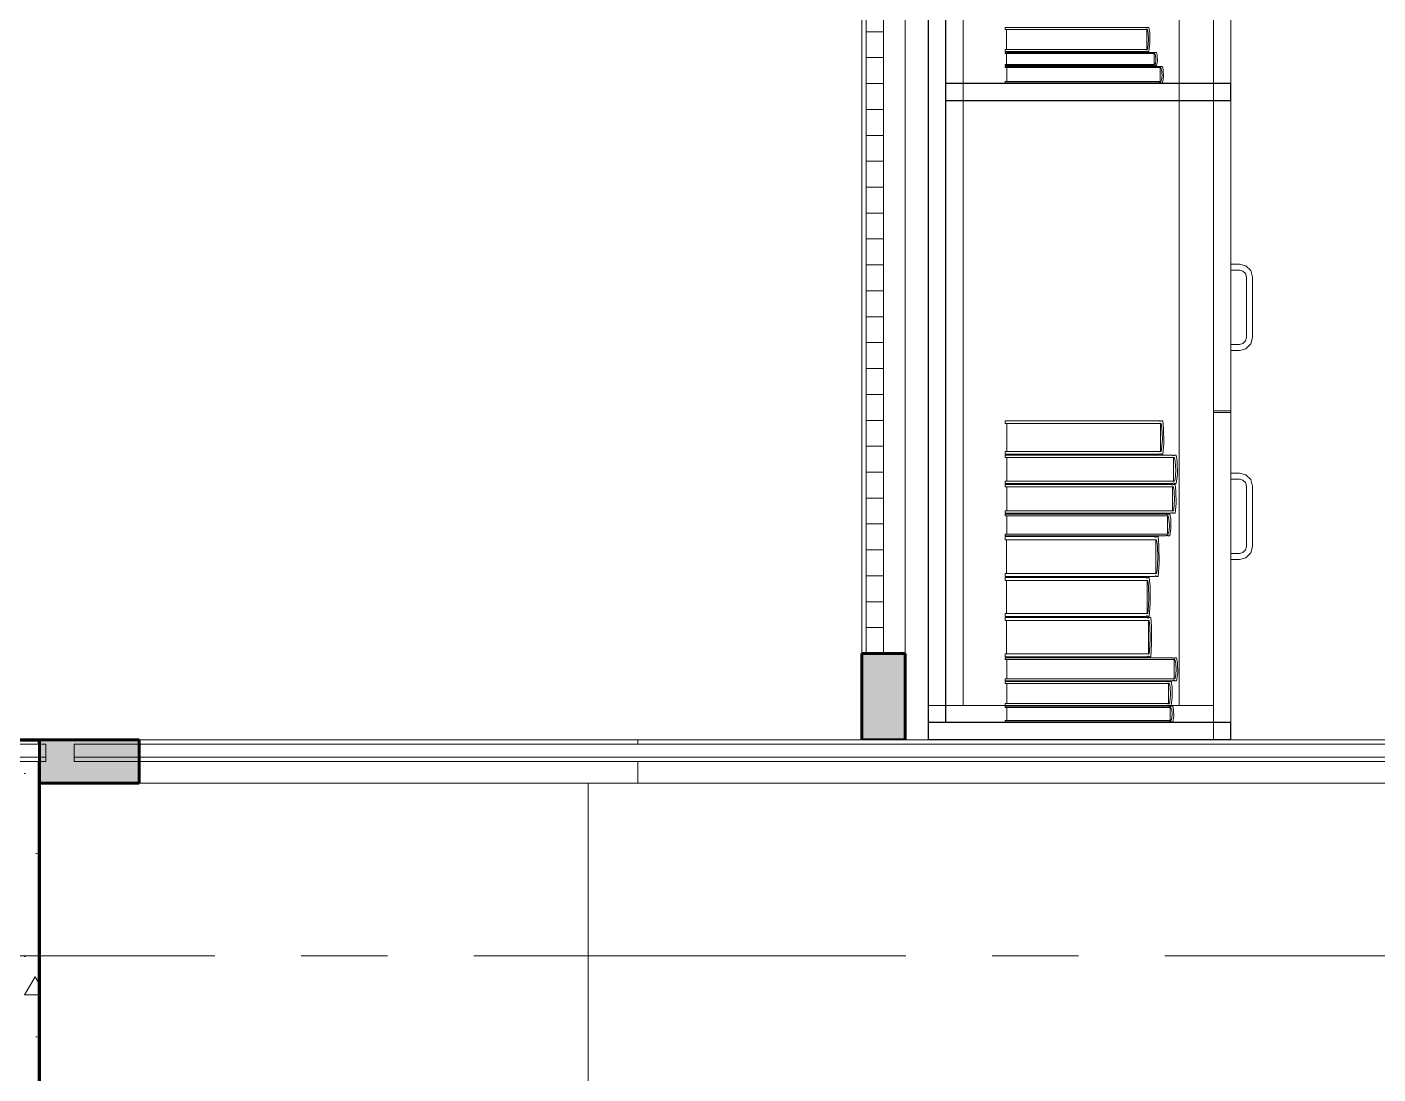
# Model space of a CAD drawing. Header units: inches. Extents: x -38 to 5698, y -33 to 92.
# Drawn here: x 302.028 to 303.592, y 7.313 to 8.525 of the extents above; entities that cross this region are included whole.
import ezdxf

# ---------------------------------------------------------------- set-up
doc = ezdxf.new("R2010")
doc.units = ezdxf.units.IN
doc.header["$MEASUREMENT"] = 0
doc.set_wipeout_variables(frame=1)
for name, pattern in [('Hidden Line', [0.195611, 0.141111, -0.0545]), ('Punto & Raya', [0.65, 0.5, -0.075, 0, -0.075]), ('Wipeout_Contour', [1, 0, -1])]:
    doc.linetypes.add(name, pattern=pattern)
for name, color, linetype in [('02 _ ARQ _ ALB _ Ejes Generales', 7, 'Continuous'), ('02 _ ARQ _ ZON _ Espacio.3D', 7, 'Continuous'), ('08 _ STR _ EXT _ 08 Placas Inclinadas', 7, 'Continuous'), ('08 _ STR _ EXT _ 09 Vigas', 7, 'Continuous'), ('Acabado - Muros', 7, 'Continuous'), ('Interior - Mobiliario', 7, 'Continuous'), ('Notas - Etiquetas', 251, 'Continuous')]:
    doc.layers.add(name, color=color, linetype=linetype)
doc.dimstyles.new('Estilo_Generado__8', dxfattribs={"dimtxt": 0.18, "dimasz": 0.0912, "dimexe": 0.18, "dimexo": 0.0625, "dimgap": 0, "dimtad": 0, "dimtih": 1, "dimtoh": 1, "dimdec": 4, "dimzin": 0, "dimdsep": 46, "dimcen": 0.09, "dimadec": 0, "dimazin": 0, "dimtfac": 1, "dimtdec": 4, "dimtmove": 0, "dimatfit": 3, "dimldrblk": 'ARROWHEAD_5', "dimfxl": 1, "dimtolj": 1, "dimtzin": 0, "dimarcsym": 0})
pattern_1 = [(0, (277.500038, 6e-09), (0, 0.03), [])]

# ---------------------------------------------------------------- blocks, each defined once
blk = doc.blocks.new('ARROWHEAD_5')
at = {"linetype": 'Continuous', "lineweight": 0}
blk.add_hatch(color=0, dxfattribs=at).paths.add_polyline_path([(-1, 0.2679), (0, 0), (-1, -0.2679)])
at = {"color": 0, "linetype": 'Continuous', "lineweight": 0}
blk.add_line((0, 0), (-1, 0), dxfattribs=at)

msp = doc.modelspace()

# ---------------------------------------------------------------- linework, layer by layer
at = {"layer": '02 _ ARQ _ ZON _ Espacio.3D', "color": 254, "linetype": 'Continuous', "lineweight": 0, "flags": 128}
msp.add_lwpolyline([(285.82, 11.584, 1.006545), (290.9535, 6.4505), (297.3949, 6.4505), (297.3958, 7.7), (297.6258, 7.7), (297.6258, 6.4505), (302.4195, 6.4505), (302.4195, 7.7), (302.995, 7.7), (302.995, 17.35), (301.67, 17.35), (301.67, 16.9001), (301.07, 16.9), (301.07, 16.2999), (300.57, 16.2998), (300.57, 17.35), (297.52, 17.35), (297.52, 26.5963), (285.82, 26.5963), (285.82, 22.7663), (287.07, 22.7663), (287.07, 22.4977), (285.82, 22.4977)], format="xyb", close=True, dxfattribs=at)
msp.add_lwpolyline([(308.07, 16.5), (307.57, 16.5), (307.57, 17.35), (303.045, 17.35), (303.044, 7.7), (306.9526, 7.7), (306.9514, 7.3505), (307.57, 7.3505), (307.57, 8.1), (308.07, 8.1)], dxfattribs=at)
msp.add_lwpolyline([(302.6776, 6.2005), (306.75, 6.2005), (306.75, 7.65), (302.6776, 7.65)], close=True, dxfattribs=at)
at = {"layer": 'Acabado - Muros', "color": 7, "linetype": 'Continuous', "lineweight": 60}
msp.add_line((303.0447, 7.7), (302.9947, 7.7), dxfattribs=at)
at = {"layer": 'Interior - Mobiliario', "color": 175, "linetype": 'Continuous', "lineweight": 13}
for p, q in [((303.0918, 7.72), (303.0918, 9.18)), ((303.4018, 9.18), (303.4018, 7.72)), ((303.1605, 8.5227), (303.1605, 8.525)), ((303.1605, 8.525), (303.3233, 8.525)), ((303.3233, 8.525), (303.3234, 8.5248)), ((303.3234, 8.5248), (303.3236, 8.5246)), ((303.3236, 8.5246), (303.3239, 8.5245)), ((303.3239, 8.5245), (303.3241, 8.5245)), ((303.3241, 8.5245), (303.3244, 8.5245)), ((303.3244, 8.5245), (303.3246, 8.5246)), ((303.3246, 8.5246), (303.3248, 8.5247)), ((303.3248, 8.5247), (303.325, 8.5248)), ((303.325, 8.5248), (303.3251, 8.525)), ((303.3251, 8.525), (303.3269, 8.525)), ((303.3269, 8.525), (303.3279, 8.5188)), ((303.3253, 8.5227), (303.1605, 8.5227)), ((303.1621, 8.4993), (303.1621, 8.5227)), ((303.3244, 8.5227), (303.3244, 8.4993)), ((303.326, 8.5185), (303.3253, 8.5227)), ((303.3258, 8.5014), (303.3265, 8.51)), ((303.3265, 8.51), (303.326, 8.5185)), ((303.3279, 8.5188), (303.3281, 8.5064)), ((303.1605, 8.4971), (303.1605, 8.4993)), ((303.1605, 8.4993), (303.3253, 8.4993)), ((303.3233, 8.4971), (303.1605, 8.4971)), ((303.1605, 8.4949), (303.1605, 8.4961)), ((303.1605, 8.4961), (303.3318, 8.4961)), ((303.3339, 8.4949), (303.1605, 8.4949)), ((303.1622, 8.4822), (303.1622, 8.4949)), ((303.3234, 8.4972), (303.3233, 8.4971)), ((303.3236, 8.4974), (303.3234, 8.4972)), ((303.3238, 8.4975), (303.3236, 8.4974)), ((303.3241, 8.4975), (303.3238, 8.4975)), ((303.3243, 8.4975), (303.3241, 8.4975)), ((303.3245, 8.4975), (303.3243, 8.4975)), ((303.3248, 8.4974), (303.3245, 8.4975)), ((303.325, 8.4972), (303.3248, 8.4974)), ((303.3251, 8.4971), (303.325, 8.4972)), ((303.3269, 8.4971), (303.3251, 8.4971)), ((303.3253, 8.4993), (303.3258, 8.5014)), ((303.3281, 8.5064), (303.3269, 8.4971)), ((303.3318, 8.4961), (303.3319, 8.496)), ((303.3319, 8.496), (303.3322, 8.4959)), ((303.3322, 8.4959), (303.3324, 8.4958)), ((303.3324, 8.4958), (303.3327, 8.4958)), ((303.3327, 8.4958), (303.3329, 8.4958)), ((303.3329, 8.4958), (303.3332, 8.4959)), ((303.333, 8.4949), (303.333, 8.4822)), ((303.3332, 8.4959), (303.3334, 8.4959)), ((303.3334, 8.4959), (303.3336, 8.496)), ((303.3336, 8.496), (303.3337, 8.4961)), ((303.3337, 8.4961), (303.3356, 8.4961)), ((303.3347, 8.4926), (303.3339, 8.4949)), ((303.3356, 8.4961), (303.3366, 8.4928)), ((303.1605, 8.4809), (303.1605, 8.4822)), ((303.1605, 8.4822), (303.3339, 8.4822)), ((303.3318, 8.4809), (303.1605, 8.4809)), ((303.1605, 8.4784), (303.1605, 8.4799)), ((303.1605, 8.4799), (303.3386, 8.4799)), ((303.3408, 8.4784), (303.1605, 8.4784)), ((303.3319, 8.481), (303.3318, 8.4809)), ((303.3321, 8.4811), (303.3319, 8.481)), ((303.3323, 8.4812), (303.3321, 8.4811)), ((303.3326, 8.4812), (303.3323, 8.4812)), ((303.3329, 8.4812), (303.3326, 8.4812)), ((303.3331, 8.4812), (303.3329, 8.4812)), ((303.3334, 8.4811), (303.3331, 8.4812)), ((303.3336, 8.481), (303.3334, 8.4811)), ((303.3337, 8.4809), (303.3336, 8.481)), ((303.3356, 8.4809), (303.3337, 8.4809)), ((303.3339, 8.4822), (303.3344, 8.4833)), ((303.3344, 8.4833), (303.3351, 8.4879)), ((303.3351, 8.4879), (303.3347, 8.4926)), ((303.3368, 8.486), (303.3356, 8.4809)), ((303.3366, 8.4928), (303.3368, 8.486)), ((303.3386, 8.4799), (303.3388, 8.4798)), ((303.3388, 8.4798), (303.339, 8.4797)), ((303.339, 8.4797), (303.3393, 8.4797)), ((303.3393, 8.4797), (303.3396, 8.4796)), ((303.3396, 8.4796), (303.3398, 8.4796)), ((303.3398, 8.4796), (303.3401, 8.4797)), ((303.3401, 8.4797), (303.3403, 8.4798)), ((303.3403, 8.4798), (303.3406, 8.4799)), ((303.3406, 8.4799), (303.3407, 8.4799)), ((303.3407, 8.4799), (303.3426, 8.4799)), ((303.3417, 8.4756), (303.3408, 8.4784)), ((303.3426, 8.4799), (303.3436, 8.4758)), ((303.3421, 8.4698), (303.3417, 8.4756)), ((303.4318, 8.251), (303.4218, 8.251)), ((303.4218, 8.251), (303.4218, 8.244)), ((303.4218, 8.244), (303.4318, 8.244)), ((303.4393, 8.249), (303.4318, 8.251)), ((303.4318, 8.244), (303.4358, 8.2429)), ((303.4358, 8.2429), (303.4387, 8.24)), ((303.4448, 8.2435), (303.4393, 8.249)), ((303.4468, 8.236), (303.4448, 8.2435)), ((303.4387, 8.24), (303.4398, 8.236)), ((303.4398, 8.236), (303.4398, 8.166)), ((303.4468, 8.166), (303.4468, 8.236)), ((303.4398, 8.166), (303.4387, 8.162)), ((303.4448, 8.1585), (303.4468, 8.166)), ((303.4318, 8.158), (303.4218, 8.158)), ((303.4218, 8.158), (303.4218, 8.151)), ((303.4218, 8.151), (303.4318, 8.151)), ((303.4358, 8.1591), (303.4318, 8.158)), ((303.4318, 8.151), (303.4393, 8.153)), ((303.4387, 8.162), (303.4358, 8.1591)), ((303.4393, 8.153), (303.4448, 8.1585)), ((303.4218, 8.081), (303.4018, 8.081)), ((303.4218, 8.079), (303.4018, 8.079)), ((303.1605, 8.0665), (303.1605, 8.0696)), ((303.1605, 8.0696), (303.339, 8.0696)), ((303.3412, 8.0665), (303.1605, 8.0665)), ((303.1623, 8.0339), (303.1623, 8.0665)), ((303.339, 8.0696), (303.3391, 8.0694)), ((303.3391, 8.0694), (303.3394, 8.0692)), ((303.3394, 8.0692), (303.3396, 8.069)), ((303.3396, 8.069), (303.3399, 8.069)), ((303.3399, 8.069), (303.3402, 8.069)), ((303.3402, 8.069), (303.3404, 8.0691)), ((303.3403, 8.0665), (303.3403, 8.0339)), ((303.3404, 8.0691), (303.3407, 8.0692)), ((303.3407, 8.0692), (303.3409, 8.0695)), ((303.3409, 8.0695), (303.341, 8.0696)), ((303.341, 8.0696), (303.343, 8.0696)), ((303.342, 8.0607), (303.3412, 8.0665)), ((303.3425, 8.0487), (303.342, 8.0607)), ((303.343, 8.0696), (303.344, 8.0611)), ((303.344, 8.0611), (303.3442, 8.0437)), ((303.3417, 8.0368), (303.3425, 8.0487)), ((303.3442, 8.0437), (303.343, 8.0308)), ((303.1605, 8.0308), (303.1605, 8.0339)), ((303.1605, 8.0339), (303.3412, 8.0339)), ((303.339, 8.0308), (303.1605, 8.0308)), ((303.1605, 8.0271), (303.1605, 8.0298)), ((303.1605, 8.0298), (303.3542, 8.0298)), ((303.3566, 8.0271), (303.1605, 8.0271)), ((303.1624, 7.9995), (303.1624, 8.0271)), ((303.3391, 8.0309), (303.339, 8.0308)), ((303.3393, 8.0311), (303.3391, 8.0309)), ((303.3396, 8.0313), (303.3393, 8.0311)), ((303.3398, 8.0314), (303.3396, 8.0313)), ((303.3401, 8.0314), (303.3398, 8.0314)), ((303.3404, 8.0313), (303.3401, 8.0314)), ((303.3406, 8.0312), (303.3404, 8.0313)), ((303.3409, 8.031), (303.3406, 8.0312)), ((303.341, 8.0308), (303.3409, 8.031)), ((303.343, 8.0308), (303.341, 8.0308)), ((303.3412, 8.0339), (303.3417, 8.0368)), ((303.3542, 8.0298), (303.3544, 8.0296)), ((303.3544, 8.0296), (303.3546, 8.0294)), ((303.3546, 8.0294), (303.3549, 8.0293)), ((303.3549, 8.0293), (303.3552, 8.0292)), ((303.3552, 8.0292), (303.3555, 8.0292)), ((303.3555, 8.0292), (303.3558, 8.0293)), ((303.3556, 8.0271), (303.3556, 7.9995)), ((303.3558, 8.0293), (303.3561, 8.0294)), ((303.3561, 8.0294), (303.3563, 8.0296)), ((303.3563, 8.0296), (303.3564, 8.0298)), ((303.3564, 8.0298), (303.3586, 8.0298)), ((303.3575, 8.0222), (303.3566, 8.0271)), ((303.3586, 8.0298), (303.3597, 8.0225)), ((303.3572, 8.002), (303.358, 8.0121)), ((303.358, 8.0121), (303.3575, 8.0222)), ((303.3597, 8.0225), (303.3599, 8.0078)), ((303.4218, 8.009), (303.4318, 8.009)), ((303.4218, 8.002), (303.4218, 8.009)), ((303.4318, 8.009), (303.4393, 8.007)), ((303.1605, 7.9969), (303.1605, 7.9995)), ((303.1605, 7.9995), (303.3566, 7.9995)), ((303.3542, 7.9969), (303.1605, 7.9969)), ((303.1605, 7.9932), (303.1605, 7.9959)), ((303.1605, 7.9959), (303.3529, 7.9959)), ((303.3553, 7.9932), (303.1605, 7.9932)), ((303.1624, 7.9652), (303.1624, 7.9932)), ((303.3529, 7.9959), (303.3531, 7.9957)), ((303.3531, 7.9957), (303.3534, 7.9955)), ((303.3534, 7.9955), (303.3536, 7.9954)), ((303.3536, 7.9954), (303.3539, 7.9953)), ((303.3539, 7.9953), (303.3542, 7.9953)), ((303.3543, 7.997), (303.3542, 7.9969)), ((303.3542, 7.9953), (303.3545, 7.9954)), ((303.3546, 7.9972), (303.3543, 7.997)), ((303.3543, 7.9932), (303.3543, 7.9652)), ((303.3545, 7.9954), (303.3548, 7.9956)), ((303.3549, 7.9973), (303.3546, 7.9972)), ((303.3548, 7.9956), (303.355, 7.9958)), ((303.3551, 7.9974), (303.3549, 7.9973)), ((303.355, 7.9958), (303.3551, 7.9959)), ((303.3554, 7.9974), (303.3551, 7.9974)), ((303.3551, 7.9959), (303.3573, 7.9959)), ((303.3562, 7.9882), (303.3553, 7.9932)), ((303.3557, 7.9974), (303.3554, 7.9974)), ((303.356, 7.9972), (303.3557, 7.9974)), ((303.3563, 7.9971), (303.356, 7.9972)), ((303.3564, 7.9969), (303.3563, 7.9971)), ((303.3586, 7.9969), (303.3564, 7.9969)), ((303.3566, 7.9995), (303.3572, 8.002)), ((303.3573, 7.9959), (303.3583, 7.9886)), ((303.3599, 8.0078), (303.3586, 7.9969)), ((303.4318, 8.002), (303.4218, 8.002)), ((303.4358, 8.0009), (303.4318, 8.002)), ((303.4387, 7.998), (303.4358, 8.0009)), ((303.4398, 7.994), (303.4387, 7.998)), ((303.4393, 8.007), (303.4448, 8.0015)), ((303.4398, 7.924), (303.4398, 7.994)), ((303.4448, 8.0015), (303.4468, 7.994)), ((303.4468, 7.994), (303.4468, 7.924)), ((303.3559, 7.9677), (303.3567, 7.9779)), ((303.3567, 7.9779), (303.3562, 7.9882)), ((303.3583, 7.9886), (303.3586, 7.9736)), ((303.1605, 7.9625), (303.1605, 7.9652)), ((303.1605, 7.9652), (303.3553, 7.9652)), ((303.3529, 7.9625), (303.1605, 7.9625)), ((303.1605, 7.9595), (303.1605, 7.9615)), ((303.1605, 7.9615), (303.347, 7.9615)), ((303.347, 7.9615), (303.3472, 7.9614)), ((303.3472, 7.9614), (303.3474, 7.9612)), ((303.3474, 7.9612), (303.3477, 7.9611)), ((303.3477, 7.9611), (303.348, 7.9611)), ((303.3483, 7.9611), (303.3485, 7.9611)), ((303.3485, 7.9611), (303.3488, 7.9612)), ((303.3488, 7.9612), (303.349, 7.9614)), ((303.349, 7.9614), (303.3491, 7.9615)), ((303.3491, 7.9615), (303.3512, 7.9615)), ((303.3512, 7.9615), (303.3523, 7.956)), ((303.3531, 7.9626), (303.3529, 7.9625)), ((303.3533, 7.9628), (303.3531, 7.9626)), ((303.3536, 7.963), (303.3533, 7.9628)), ((303.3539, 7.963), (303.3536, 7.963)), ((303.3541, 7.963), (303.3539, 7.963)), ((303.3544, 7.963), (303.3541, 7.963)), ((303.3547, 7.9629), (303.3544, 7.963)), ((303.355, 7.9627), (303.3547, 7.9629)), ((303.3551, 7.9625), (303.355, 7.9627)), ((303.3573, 7.9625), (303.3551, 7.9625)), ((303.3553, 7.9652), (303.3559, 7.9677)), ((303.3586, 7.9736), (303.3573, 7.9625)), ((303.3493, 7.9595), (303.1605, 7.9595)), ((303.1624, 7.9384), (303.1624, 7.9595)), ((303.348, 7.9611), (303.3483, 7.9611)), ((303.3484, 7.9595), (303.3484, 7.9384)), ((303.3502, 7.9557), (303.3493, 7.9595)), ((303.3499, 7.9403), (303.3507, 7.948)), ((303.3507, 7.948), (303.3502, 7.9557)), ((303.3523, 7.956), (303.3525, 7.9448)), ((303.1605, 7.9364), (303.1605, 7.9384)), ((303.1605, 7.9384), (303.3493, 7.9384)), ((303.347, 7.9364), (303.1605, 7.9364)), ((303.1605, 7.9317), (303.1605, 7.9354)), ((303.1605, 7.9354), (303.3338, 7.9354)), ((303.3359, 7.9317), (303.1605, 7.9317)), ((303.1622, 7.8928), (303.1622, 7.9317)), ((303.3338, 7.9354), (303.3339, 7.9352)), ((303.3339, 7.9352), (303.3341, 7.9349)), ((303.3341, 7.9349), (303.3344, 7.9347)), ((303.3344, 7.9347), (303.3346, 7.9347)), ((303.3346, 7.9347), (303.3349, 7.9347)), ((303.3349, 7.9347), (303.3352, 7.9348)), ((303.335, 7.9317), (303.335, 7.8928)), ((303.3352, 7.9348), (303.3354, 7.935)), ((303.3354, 7.935), (303.3356, 7.9352)), ((303.3356, 7.9352), (303.3357, 7.9354)), ((303.3357, 7.9354), (303.3377, 7.9354)), ((303.3367, 7.9248), (303.3359, 7.9317)), ((303.3377, 7.9354), (303.3386, 7.9253)), ((303.3471, 7.9365), (303.347, 7.9364)), ((303.3474, 7.9367), (303.3471, 7.9365)), ((303.3476, 7.9368), (303.3474, 7.9367)), ((303.3479, 7.9368), (303.3476, 7.9368)), ((303.3482, 7.9368), (303.3479, 7.9368)), ((303.3485, 7.9368), (303.3482, 7.9368)), ((303.3487, 7.9367), (303.3485, 7.9368)), ((303.349, 7.9366), (303.3487, 7.9367)), ((303.3491, 7.9364), (303.349, 7.9366)), ((303.3512, 7.9364), (303.3491, 7.9364)), ((303.3493, 7.9384), (303.3499, 7.9403)), ((303.3525, 7.9448), (303.3512, 7.9364)), ((303.3371, 7.9105), (303.3367, 7.9248)), ((303.3386, 7.9253), (303.3388, 7.9046)), ((303.4218, 7.916), (303.4318, 7.916)), ((303.4218, 7.909), (303.4218, 7.916)), ((303.4318, 7.916), (303.4358, 7.9171)), ((303.4358, 7.9171), (303.4387, 7.92)), ((303.4387, 7.92), (303.4398, 7.924)), ((303.4448, 7.9165), (303.4393, 7.911)), ((303.4468, 7.924), (303.4448, 7.9165)), ((303.3364, 7.8963), (303.3371, 7.9105)), ((303.3388, 7.9046), (303.3377, 7.8891)), ((303.4318, 7.909), (303.4218, 7.909)), ((303.4393, 7.911), (303.4318, 7.909)), ((303.1605, 7.8891), (303.1605, 7.8928)), ((303.1605, 7.8928), (303.3359, 7.8928)), ((303.3338, 7.8891), (303.1605, 7.8891)), ((303.1605, 7.8845), (303.1605, 7.8881)), ((303.1605, 7.8881), (303.3237, 7.8881)), ((303.3257, 7.8845), (303.1605, 7.8845)), ((303.1621, 7.8465), (303.1621, 7.8845)), ((303.3237, 7.8881), (303.3239, 7.8879)), ((303.3239, 7.8879), (303.3241, 7.8876)), ((303.3241, 7.8876), (303.3243, 7.8874)), ((303.3243, 7.8874), (303.3245, 7.8874)), ((303.3245, 7.8874), (303.3248, 7.8874)), ((303.3248, 7.8874), (303.325, 7.8875)), ((303.3249, 7.8845), (303.3249, 7.8465)), ((303.325, 7.8875), (303.3253, 7.8877)), ((303.3253, 7.8877), (303.3255, 7.8879)), ((303.3255, 7.8879), (303.3256, 7.8881)), ((303.3256, 7.8881), (303.3274, 7.8881)), ((303.3265, 7.8777), (303.3257, 7.8845)), ((303.3274, 7.8881), (303.3283, 7.8782)), ((303.3339, 7.8893), (303.3338, 7.8891)), ((303.3341, 7.8896), (303.3339, 7.8893)), ((303.3343, 7.8898), (303.3341, 7.8896)), ((303.3346, 7.8899), (303.3343, 7.8898)), ((303.3349, 7.8899), (303.3346, 7.8899)), ((303.3351, 7.8898), (303.3349, 7.8899)), ((303.3354, 7.8896), (303.3351, 7.8898)), ((303.3356, 7.8894), (303.3354, 7.8896)), ((303.3357, 7.8891), (303.3356, 7.8894)), ((303.3377, 7.8891), (303.3357, 7.8891)), ((303.3359, 7.8928), (303.3364, 7.8963)), ((303.3269, 7.8638), (303.3265, 7.8777)), ((303.3283, 7.8782), (303.3285, 7.8579)), ((303.3262, 7.8499), (303.3269, 7.8638)), ((303.3285, 7.8579), (303.3274, 7.8428)), ((303.1605, 7.8428), (303.1605, 7.8465)), ((303.1605, 7.8465), (303.3257, 7.8465)), ((303.3237, 7.8428), (303.1605, 7.8428)), ((303.1605, 7.8382), (303.1605, 7.8418)), ((303.1605, 7.8418), (303.3253, 7.8418)), ((303.3273, 7.8382), (303.1605, 7.8382)), ((303.1621, 7.7998), (303.1621, 7.8382)), ((303.3238, 7.843), (303.3237, 7.8428)), ((303.324, 7.8433), (303.3238, 7.843)), ((303.3243, 7.8435), (303.324, 7.8433)), ((303.3245, 7.8436), (303.3243, 7.8435)), ((303.3247, 7.8436), (303.3245, 7.8436)), ((303.325, 7.8435), (303.3247, 7.8436)), ((303.3252, 7.8433), (303.325, 7.8435)), ((303.3254, 7.8431), (303.3252, 7.8433)), ((303.3253, 7.8418), (303.3254, 7.8416)), ((303.3256, 7.8428), (303.3254, 7.8431)), ((303.3254, 7.8416), (303.3256, 7.8413)), ((303.3274, 7.8428), (303.3256, 7.8428)), ((303.3256, 7.8413), (303.3258, 7.8412)), ((303.3257, 7.8465), (303.3262, 7.8499)), ((303.3258, 7.8412), (303.3261, 7.8411)), ((303.3261, 7.8411), (303.3263, 7.8411)), ((303.3263, 7.8411), (303.3266, 7.8412)), ((303.3264, 7.8382), (303.3264, 7.7998)), ((303.3266, 7.8412), (303.3268, 7.8414)), ((303.3268, 7.8414), (303.327, 7.8417)), ((303.327, 7.8417), (303.3271, 7.8418)), ((303.3271, 7.8418), (303.329, 7.8418)), ((303.328, 7.8313), (303.3273, 7.8382)), ((303.329, 7.8418), (303.3299, 7.8318)), ((303.3285, 7.8173), (303.328, 7.8313)), ((303.3299, 7.8318), (303.3301, 7.8114)), ((303.3278, 7.8032), (303.3285, 7.8173)), ((303.3301, 7.8114), (303.329, 7.7961)), ((303.1605, 7.7961), (303.1605, 7.7998)), ((303.1605, 7.7998), (303.3273, 7.7998)), ((303.3253, 7.7961), (303.1605, 7.7961)), ((303.1605, 7.793), (303.1605, 7.7951)), ((303.1605, 7.7951), (303.3547, 7.7951)), ((303.3571, 7.793), (303.1605, 7.793)), ((303.1624, 7.7707), (303.1624, 7.793)), ((303.3256, 7.7966), (303.3253, 7.7963)), ((303.3253, 7.7963), (303.3253, 7.7961)), ((303.3258, 7.7968), (303.3256, 7.7966)), ((303.326, 7.7969), (303.3258, 7.7968)), ((303.3263, 7.7969), (303.326, 7.7969)), ((303.3265, 7.7968), (303.3263, 7.7969)), ((303.3268, 7.7966), (303.3265, 7.7968)), ((303.327, 7.7964), (303.3268, 7.7966)), ((303.3271, 7.7961), (303.327, 7.7964)), ((303.329, 7.7961), (303.3271, 7.7961)), ((303.3273, 7.7998), (303.3278, 7.8032)), ((303.3547, 7.7951), (303.3548, 7.795)), ((303.3548, 7.795), (303.3551, 7.7948)), ((303.3551, 7.7948), (303.3554, 7.7947)), ((303.3554, 7.7947), (303.3557, 7.7947)), ((303.3557, 7.7947), (303.356, 7.7947)), ((303.356, 7.7947), (303.3562, 7.7947)), ((303.3561, 7.793), (303.3561, 7.7707)), ((303.3562, 7.7947), (303.3565, 7.7948)), ((303.3565, 7.7948), (303.3568, 7.795)), ((303.3568, 7.795), (303.3569, 7.7951)), ((303.3569, 7.7951), (303.359, 7.7951)), ((303.358, 7.789), (303.3571, 7.793)), ((303.359, 7.7951), (303.3601, 7.7893)), ((303.3601, 7.7893), (303.3604, 7.7774)), ((303.3576, 7.7727), (303.3585, 7.7808)), ((303.3585, 7.7808), (303.358, 7.789)), ((303.3604, 7.7774), (303.359, 7.7685)), ((303.1605, 7.7685), (303.1605, 7.7707)), ((303.1605, 7.7707), (303.3571, 7.7707)), ((303.3547, 7.7685), (303.1605, 7.7685)), ((303.1605, 7.7653), (303.1605, 7.7675)), ((303.1605, 7.7675), (303.3484, 7.7675)), ((303.3507, 7.7653), (303.1605, 7.7653)), ((303.1624, 7.7421), (303.1624, 7.7653)), ((303.3484, 7.7675), (303.3486, 7.7674)), ((303.3486, 7.7674), (303.3488, 7.7672)), ((303.3488, 7.7672), (303.3491, 7.7671)), ((303.3491, 7.7671), (303.3494, 7.7671)), ((303.3494, 7.7671), (303.3496, 7.7671)), ((303.3496, 7.7671), (303.3499, 7.7671)), ((303.3497, 7.7653), (303.3497, 7.7421)), ((303.3499, 7.7671), (303.3502, 7.7673)), ((303.3502, 7.7673), (303.3504, 7.7674)), ((303.3504, 7.7674), (303.3505, 7.7675)), ((303.3505, 7.7675), (303.3526, 7.7675)), ((303.3516, 7.7612), (303.3507, 7.7653)), ((303.3521, 7.7527), (303.3516, 7.7612)), ((303.3526, 7.7675), (303.3537, 7.7615)), ((303.3537, 7.7615), (303.3539, 7.7491)), ((303.3548, 7.7686), (303.3547, 7.7685)), ((303.355, 7.7688), (303.3548, 7.7686)), ((303.3553, 7.7689), (303.355, 7.7688)), ((303.3556, 7.769), (303.3553, 7.7689)), ((303.3559, 7.769), (303.3556, 7.769)), ((303.3562, 7.7689), (303.3559, 7.769)), ((303.3565, 7.7688), (303.3562, 7.7689)), ((303.3567, 7.7687), (303.3565, 7.7688)), ((303.3569, 7.7685), (303.3567, 7.7687)), ((303.359, 7.7685), (303.3569, 7.7685)), ((303.3571, 7.7707), (303.3576, 7.7727)), ((303.3507, 7.7421), (303.3513, 7.7442)), ((303.3513, 7.7442), (303.3521, 7.7527)), ((303.3539, 7.7491), (303.3526, 7.7399)), ((303.3618, 7.74), (303.1118, 7.74)), ((303.1605, 7.7399), (303.1605, 7.7421)), ((303.1605, 7.7421), (303.3507, 7.7421)), ((303.3484, 7.7399), (303.1605, 7.7399)), ((303.1605, 7.7374), (303.1605, 7.7389)), ((303.1605, 7.7389), (303.3502, 7.7389)), ((303.3525, 7.7374), (303.1605, 7.7374)), ((303.3485, 7.74), (303.3484, 7.7399)), ((303.3488, 7.7401), (303.3485, 7.74)), ((303.349, 7.7403), (303.3488, 7.7401)), ((303.3493, 7.7403), (303.349, 7.7403)), ((303.3496, 7.7403), (303.3493, 7.7403)), ((303.3499, 7.7403), (303.3496, 7.7403)), ((303.3501, 7.7402), (303.3499, 7.7403)), ((303.3504, 7.74), (303.3501, 7.7402)), ((303.3502, 7.7389), (303.3504, 7.7388)), ((303.3505, 7.7399), (303.3504, 7.74)), ((303.3504, 7.7388), (303.3506, 7.7387)), ((303.3526, 7.7399), (303.3505, 7.7399)), ((303.3506, 7.7387), (303.3509, 7.7386)), ((303.3509, 7.7386), (303.3512, 7.7386)), ((303.3512, 7.7386), (303.3515, 7.7386)), ((303.3515, 7.7386), (303.3517, 7.7386)), ((303.3517, 7.7386), (303.352, 7.7387)), ((303.352, 7.7387), (303.3522, 7.7388)), ((303.3522, 7.7388), (303.3524, 7.7389)), ((303.3524, 7.7389), (303.3545, 7.7389)), ((303.3534, 7.7348), (303.3525, 7.7374)), ((303.3539, 7.7293), (303.3534, 7.7348)), ((303.3545, 7.7389), (303.3555, 7.735)), ((303.4018, 7.74), (303.3618, 7.74)), ((303.4018, 7.72), (303.0918, 7.72))]:
    msp.add_line(p, q, dxfattribs=at)

# ---------------------------------------------------------------- next in the draw order: wipeouts: each hides what was drawn before it
at = {"color": 254, "linetype": 'Wipeout_Contour', "lineweight": 0, "ltscale": 9748.188717}
msp.add_wipeout([(302.6776, 6.2005), (302.6776, 7.7), (302.0425, 7.7), (302.0425, 6.2005)], dxfattribs=at).dxf.layer = '08 _ STR _ EXT _ 08 Placas Inclinadas'
at = {"color": 254, "linetype": 'Wipeout_Contour', "lineweight": 0, "ltscale": 9751.794141}
msp.add_wipeout([(303.4218, 8.46), (303.0918, 8.46), (303.0918, 8.44), (303.4218, 8.44)], dxfattribs=at).dxf.layer = 'Interior - Mobiliario'

# ---------------------------------------------------------------- next in the draw order: hatches: boundary and pattern name
at = {"layer": '08 _ STR _ EXT _ 08 Placas Inclinadas', "linetype": 'Continuous', "lineweight": 9}
h = msp.add_hatch(dxfattribs=at)
h.set_pattern_fill('HORMIGÓN_EN_MASA_0002', style=0, pattern_type=2)
h.set_pattern_definition([(0, (277.50004, 6e-09), (0, 0.3897114), [0.024375, -0.200625]), (0, (277.61254, 0.19486), (0, 0.3897114), [0.024375, -0.200625]), (60, (277.50004, 6e-09), (-0.3375, 0.194856), [0.024375, -0.200625]), (60, (277.72504, 6e-09), (-0.3375, 0.194856), [0.024375, -0.200625]), (120, (277.5244, 6e-09), (0.3375, 0.194856), [0.024375, -0.200625]), (120, (277.7494, 6e-09), (0.3375, 0.194856), [0.024375, -0.200625]), (0, (277.50004, 0.0375), (0, 0.075), [0, -0.075, 0, -0.1125]), (45, (277.53754, 0.0375), (-0.053033, 0.053033), [0, -0.05625, 0, -0.09375])])
h.paths.add_polyline_path([(302.0425, 6.2005), (302.0425, 7.7), (301.8116, 7.7), (301.8116, 6.2005)])

# ---------------------------------------------------------------- next in the draw order: linework, layer by layer
at = {"layer": '02 _ ARQ _ ALB _ Ejes Generales', "color": 252, "linetype": 'Punto & Raya', "lineweight": 13}
msp.add_line((283.3454, 7.45), (332.07, 7.45), dxfattribs=at)
at = {"layer": '08 _ STR _ EXT _ 08 Placas Inclinadas', "color": 7, "linetype": 'Continuous', "lineweight": 80}
msp.add_line((302.0425, 6.2005), (302.0425, 7.7), dxfattribs=at)
at = {"layer": '08 _ STR _ EXT _ 08 Placas Inclinadas', "color": 7, "linetype": 'Continuous', "lineweight": 80, "flags": 128}
msp.add_lwpolyline([(301.8116, 7.7), (302.0425, 7.7)], dxfattribs=at)
at = {"layer": '08 _ STR _ EXT _ 08 Placas Inclinadas', "color": 7, "linetype": 'Continuous', "lineweight": 13, "flags": 128}
for points in [[(302.0425, 7.7), (302.6776, 7.7)], [(302.6776, 6.2005), (302.6776, 7.7)]]:
    msp.add_lwpolyline(points, dxfattribs=at)
at = {"layer": 'Acabado - Muros', "color": 7, "linetype": 'Continuous', "lineweight": 60}
msp.add_line((302.1371, 7.65), (302.0425, 7.65), dxfattribs=at)
at = {"layer": 'Interior - Mobiliario', "color": 175, "linetype": 'Continuous', "lineweight": 13}
for p, q in [((303.1118, 9.16), (303.1118, 7.74)), ((303.3618, 7.74), (303.3618, 9.16)), ((303.4018, 9.16), (303.4018, 7.74)), ((303.4018, 8.46), (303.4018, 8.819)), ((303.4218, 8.46), (303.4218, 8.819)), ((303.1623, 8.4625), (303.1623, 8.4784)), ((303.3399, 8.4784), (303.3399, 8.4625)), ((303.1605, 8.461), (303.1605, 8.4625)), ((303.1605, 8.4625), (303.3408, 8.4625)), ((303.3408, 8.4625), (303.3414, 8.464)), ((303.3414, 8.464), (303.3421, 8.4698)), ((303.3439, 8.4673), (303.3426, 8.461)), ((303.3436, 8.4758), (303.3439, 8.4673)), ((303.0918, 8.46), (303.4218, 8.46)), ((303.0918, 8.44), (303.0918, 8.46)), ((303.3386, 8.461), (303.1605, 8.461)), ((303.3387, 8.4611), (303.3386, 8.461)), ((303.339, 8.4612), (303.3387, 8.4611)), ((303.3392, 8.4613), (303.339, 8.4612)), ((303.3395, 8.4613), (303.3392, 8.4613)), ((303.3398, 8.4613), (303.3395, 8.4613)), ((303.34, 8.4613), (303.3398, 8.4613)), ((303.3403, 8.4612), (303.34, 8.4613)), ((303.3405, 8.4611), (303.3403, 8.4612)), ((303.3407, 8.461), (303.3405, 8.4611)), ((303.3426, 8.461), (303.3407, 8.461)), ((303.4218, 8.46), (303.4018, 8.46)), ((303.4218, 8.46), (303.4218, 8.44)), ((303.4218, 8.46), (303.4218, 8.44)), ((303.4218, 8.44), (303.0918, 8.44)), ((303.4018, 8.44), (303.4018, 8.081)), ((303.4218, 8.44), (303.4018, 8.44)), ((303.4218, 8.44), (303.4218, 8.081))]:
    msp.add_line(p, q, dxfattribs=at)
at = {"layer": 'Interior - Mobiliario', "color": 175, "linetype": 'Continuous', "lineweight": 30}
for p, q in [((303.0918, 8.44), (303.0918, 8.46)), ((303.4218, 8.46), (303.0918, 8.46)), ((303.4218, 8.44), (303.4218, 8.46)), ((303.4218, 8.44), (303.0918, 8.44))]:
    msp.add_line(p, q, dxfattribs=at)

# ---------------------------------------------------------------- next in the draw order: wipeouts: each hides what was drawn before it
at = {"color": 254, "linetype": 'Wipeout_Contour', "lineweight": 0, "ltscale": 9751.094581}
msp.add_wipeout([(303.0918, 9.18), (303.0718, 9.18), (303.0718, 7.72), (303.0918, 7.72)], dxfattribs=at).dxf.layer = 'Interior - Mobiliario'

# ---------------------------------------------------------------- next in the draw order: linework, layer by layer
at = {"layer": 'Interior - Mobiliario', "color": 175, "linetype": 'Continuous', "lineweight": 30}
for p, q in [((303.0718, 7.72), (303.0718, 9.18)), ((303.0918, 7.72), (303.0918, 9.18)), ((303.0918, 7.72), (303.0718, 7.72))]:
    msp.add_line(p, q, dxfattribs=at)
at = {"layer": 'Interior - Mobiliario', "color": 175, "linetype": 'Continuous', "lineweight": 13}
for p, q in [((303.0718, 7.72), (303.0718, 9.18)), ((303.0918, 9.18), (303.0918, 7.72)), ((303.0718, 7.74), (303.0718, 9.16)), ((303.0918, 8.46), (303.4218, 8.46)), ((303.0918, 8.44), (303.0918, 8.46)), ((303.4218, 8.44), (303.0918, 8.44)), ((303.1118, 7.74), (303.0718, 7.74)), ((303.0918, 7.72), (303.0718, 7.72))]:
    msp.add_line(p, q, dxfattribs=at)

# ---------------------------------------------------------------- next in the draw order: leaders
at = {"layer": 'Notas - Etiquetas', "color": 8, "linetype": 'Continuous', "lineweight": 13, "annotation_type": 0, "has_hookline": 1, "hookline_direction": 1, "text_width": 1.9482, "horizontal_direction": (0, 1, 0)}
msp.add_leader([(303.0097, 12.525), (303.2485, 12.1779), (303.2485, 9.7998)], dimstyle='Estilo_Generado__8', dxfattribs=at)

# ---------------------------------------------------------------- next in the draw order: wipeouts: each hides what was drawn before it
at = {"color": 254, "linetype": 'Wipeout_Contour', "lineweight": 0, "ltscale": 9750.850016}
msp.add_wipeout([(302.9947, 7.8), (303.0447, 7.8), (303.0447, 9.6249), (302.9947, 9.6249)], dxfattribs=at).dxf.layer = 'Acabado - Muros'
at = {"color": 254, "linetype": 'Wipeout_Contour', "lineweight": 0, "ltscale": 9751.744331}
msp.add_wipeout([(303.4218, 7.72), (303.0718, 7.72), (303.0718, 7.7), (303.4218, 7.7)], dxfattribs=at).dxf.layer = 'Interior - Mobiliario'

# ---------------------------------------------------------------- next in the draw order: linework, layer by layer
at = {"layer": '08 _ STR _ EXT _ 09 Vigas', "color": 251, "linetype": 'Hidden Line', "lineweight": 13}
msp.add_line((301.07, 7.7), (307.57, 7.7), dxfattribs=at)
at = {"layer": 'Acabado - Muros', "color": 7, "linetype": 'Continuous', "lineweight": 60}
msp.add_line((303.0447, 7.8), (303.0447, 7.7), dxfattribs=at)
at = {"layer": 'Acabado - Muros', "color": 251, "linetype": 'Continuous', "lineweight": 13, "flags": 128}
for points in [[(302.9947, 7.8), (302.9947, 9.6249)], [(303.0447, 7.8), (303.0447, 9.6249)]]:
    msp.add_lwpolyline(points, dxfattribs=at)
at = {"layer": 'Interior - Mobiliario', "color": 175, "linetype": 'Continuous', "lineweight": 13}
for p, q in [((303.0718, 9.2), (303.0718, 7.7)), ((303.4218, 7.7), (303.4218, 9.2)), ((303.0718, 7.72), (303.0718, 9.18)), ((303.0918, 7.72), (303.0918, 9.18)), ((303.0918, 7.72), (303.0918, 9.18)), ((303.0918, 7.72), (303.0918, 9.18)), ((303.4018, 9.18), (303.4018, 7.72)), ((303.4018, 9.18), (303.4018, 7.72)), ((303.4218, 9.18), (303.4218, 7.72)), ((303.4218, 9.18), (303.4218, 7.72)), ((303.4018, 7.72), (303.4018, 8.079)), ((303.4218, 7.72), (303.4218, 8.079)), ((303.0718, 7.7), (303.0718, 7.74)), ((303.1624, 7.7224), (303.1624, 7.7374)), ((303.3516, 7.7374), (303.3516, 7.7224)), ((303.3531, 7.7238), (303.3539, 7.7293)), ((303.3558, 7.727), (303.3545, 7.721)), ((303.3555, 7.735), (303.3558, 7.727)), ((303.4018, 7.74), (303.4018, 7.7)), ((303.0718, 7.72), (303.4218, 7.72)), ((303.0718, 7.7), (303.0718, 7.72)), ((303.4218, 7.72), (303.0718, 7.72)), ((303.4218, 7.72), (303.0918, 7.72)), ((303.4018, 7.72), (303.0918, 7.72)), ((303.4018, 7.72), (303.0918, 7.72)), ((303.1605, 7.721), (303.1605, 7.7224)), ((303.1605, 7.7224), (303.3525, 7.7224)), ((303.3502, 7.721), (303.1605, 7.721)), ((303.3503, 7.7211), (303.3502, 7.721)), ((303.3506, 7.7212), (303.3503, 7.7211)), ((303.3508, 7.7213), (303.3506, 7.7212)), ((303.3511, 7.7213), (303.3508, 7.7213)), ((303.3514, 7.7213), (303.3511, 7.7213)), ((303.3517, 7.7213), (303.3514, 7.7213)), ((303.3519, 7.7212), (303.3517, 7.7213)), ((303.3522, 7.7211), (303.3519, 7.7212)), ((303.3524, 7.721), (303.3522, 7.7211)), ((303.3545, 7.721), (303.3524, 7.721)), ((303.3525, 7.7224), (303.3531, 7.7238)), ((303.4218, 7.72), (303.4018, 7.72)), ((303.4218, 7.72), (303.4218, 7.7)), ((303.4218, 7.7), (303.0718, 7.7)), ((303.4018, 7.7), (303.0718, 7.7)), ((303.0718, 7.7), (303.4218, 7.7))]:
    msp.add_line(p, q, dxfattribs=at)
at = {"layer": 'Interior - Mobiliario', "color": 175, "linetype": 'Continuous', "lineweight": 30}
for p, q in [((303.0718, 7.7), (303.0718, 7.72)), ((303.4218, 7.72), (303.0718, 7.72)), ((303.4218, 7.7), (303.4218, 7.72)), ((303.4218, 7.7), (303.0718, 7.7))]:
    msp.add_line(p, q, dxfattribs=at)

# ---------------------------------------------------------------- next in the draw order: wipeouts: each hides what was drawn before it
at = {"color": 254, "linetype": 'Wipeout_Contour', "lineweight": 0, "ltscale": 9750.810017}
msp.add_wipeout([(302.9997, 9.6249), (302.9997, 7.8), (303.0197, 7.8), (303.0197, 9.6249)], dxfattribs=at).dxf.layer = 'Acabado - Muros'
at = {"color": 254, "linetype": 'Wipeout_Contour', "lineweight": 0, "ltscale": 9748.543365}
msp.add_wipeout([(302.7353, 7.7), (302.158, 7.7), (302.158, 7.65), (302.7353, 7.65)], dxfattribs=at).dxf.layer = 'Acabado - Muros'
at = {"color": 254, "linetype": 'Wipeout_Contour', "lineweight": 0, "ltscale": 9746.73877}
msp.add_wipeout([(302.0497, 7.695), (301.9413, 7.695), (301.9413, 7.675), (302.0497, 7.675)], dxfattribs=at).dxf.layer = 'Acabado - Muros'

# ---------------------------------------------------------------- next in the draw order: hatches: boundary and pattern name
at = {"layer": 'Acabado - Muros', "linetype": 'Continuous', "lineweight": 0}
h = msp.add_hatch(dxfattribs=at)
h.set_pattern_fill('CONTRACHAPADO_0002', color=254, style=0, pattern_type=2)
h.set_pattern_definition(pattern_1)
h.paths.add_polyline_path([(302.9997, 9.6249), (302.9997, 7.8), (303.0197, 7.8), (303.0197, 9.6249)])
msp.add_hatch(color=254, dxfattribs=at).paths.add_polyline_path([(302.9947, 7.8), (302.9947, 7.7), (303.0447, 7.7), (303.0447, 7.8)])
h = msp.add_hatch(dxfattribs=at)
h.set_pattern_fill('CONTRACHAPADO_0002', color=254, style=0, pattern_type=2)
h.set_pattern_definition(pattern_1)
h.paths.add_polyline_path([(302.0497, 7.695), (301.9413, 7.695), (301.9413, 7.675), (302.0497, 7.675)])

# ---------------------------------------------------------------- next in the draw order: linework, layer by layer
at = {"layer": 'Acabado - Muros', "color": 7, "linetype": 'Continuous', "lineweight": 60}
for p, q in [((302.9947, 7.8), (302.9947, 7.7)), ((303.0447, 7.8), (302.9947, 7.8)), ((302.0425, 7.7), (302.0425, 7.65)), ((302.158, 7.65), (302.1371, 7.65))]:
    msp.add_line(p, q, dxfattribs=at)
at = {"layer": 'Acabado - Muros', "color": 7, "linetype": 'Continuous', "lineweight": 13, "flags": 128}
for points in [[(302.9997, 9.6249), (303.0197, 9.6249), (303.0197, 7.8), (302.9997, 7.8)], [(302.0497, 7.695), (302.0497, 7.675), (301.9413, 7.675), (301.9413, 7.695)]]:
    msp.add_lwpolyline(points, close=True, dxfattribs=at)

# ---------------------------------------------------------------- next in the draw order: wipeouts: each hides what was drawn before it
at = {"color": 254, "linetype": 'Wipeout_Contour', "lineweight": 0, "ltscale": 9752.659667}
msp.add_wipeout([(302.7353, 7.7), (302.7353, 7.65), (304.2162, 7.65), (304.2162, 7.7)], dxfattribs=at).dxf.layer = 'Acabado - Muros'

# ---------------------------------------------------------------- next in the draw order: linework, layer by layer
at = {"layer": 'Acabado - Muros', "color": 251, "linetype": 'Continuous', "lineweight": 13, "flags": 128}
for points in [[(302.158, 7.7), (302.7353, 7.7)], [(302.7353, 7.7), (302.7353, 7.65)], [(302.7353, 7.7), (304.2162, 7.7)], [(302.158, 7.65), (302.7353, 7.65)], [(302.7353, 7.65), (304.2162, 7.65)]]:
    msp.add_lwpolyline(points, dxfattribs=at)

# ---------------------------------------------------------------- next in the draw order: wipeouts: each hides what was drawn before it
at = {"color": 254, "linetype": 'Wipeout_Contour', "lineweight": 0, "ltscale": 9751.354421}
msp.add_wipeout([(304.2162, 7.695), (302.0827, 7.695), (302.0827, 7.675), (304.2162, 7.675)], dxfattribs=at).dxf.layer = 'Acabado - Muros'

# ---------------------------------------------------------------- next in the draw order: hatches: boundary and pattern name
at = {"layer": 'Acabado - Muros', "linetype": 'Continuous', "lineweight": 0}
for points in [[(302.1371, 7.7), (302.0425, 7.7), (302.0425, 7.65), (302.1371, 7.65)], [(302.1371, 7.7), (302.1371, 7.65), (302.158, 7.65), (302.158, 7.7)]]:
    msp.add_hatch(color=254, dxfattribs=at).paths.add_polyline_path(points)
h = msp.add_hatch(dxfattribs=at)
h.set_pattern_fill('CONTRACHAPADO_0002', color=254, style=0, pattern_type=2)
h.set_pattern_definition(pattern_1)
h.paths.add_polyline_path([(304.2162, 7.695), (302.0827, 7.695), (302.0827, 7.675), (304.2162, 7.675)])

# ---------------------------------------------------------------- next in the draw order: linework, layer by layer
at = {"layer": 'Acabado - Muros', "color": 7, "linetype": 'Continuous', "lineweight": 60}
for p, q in [((302.1371, 7.7), (302.0425, 7.7)), ((302.158, 7.7), (302.1371, 7.7)), ((302.158, 7.7), (302.158, 7.65))]:
    msp.add_line(p, q, dxfattribs=at)
at = {"layer": 'Acabado - Muros', "color": 7, "linetype": 'Continuous', "lineweight": 13, "flags": 128}
msp.add_lwpolyline([(304.2162, 7.695), (304.2162, 7.675), (302.0827, 7.675), (302.0827, 7.695)], close=True, dxfattribs=at)

doc.saveas('drawing.dxf')
